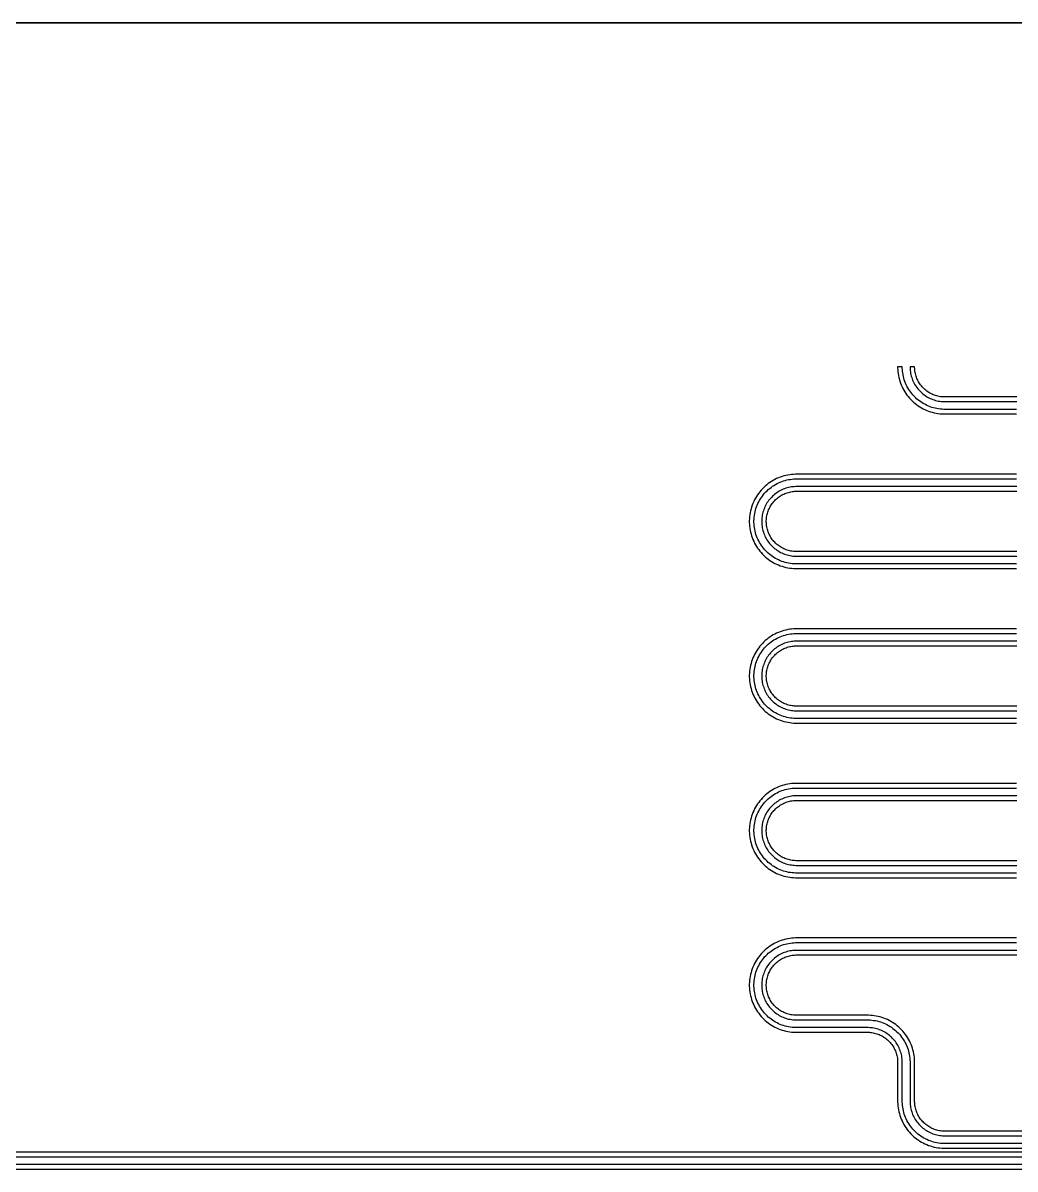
# Model space of a CAD drawing. Extents: x -3354 to 6958, y 9496 to 19808.
# Drawn here: x 3106 to 4390, y 14642 to 16125 of the extents above; entities that cross this region are included whole.
import ezdxf

# ---------------------------------------------------------------- set-up
doc = ezdxf.new("R2010")
doc.units = 0
doc.layers.add('L1D0', color=3, linetype='CONTINUOUS')

msp = doc.modelspace()

# ---------------------------------------------------------------- linework, layer by layer
at = {"layer": 'L1D0'}
for points in [[(4769.33, 16125.013), (-1190.17, 16125.013)], [(2769.33, 16125.013), (4728.33, 16125.013)], [(4391.709, 15625.013), (4297.693, 15625.013), (4295.421, 15625.107), (4293.155, 15625.295), (4290.899, 15625.576), (4288.656, 15625.95), (4286.43, 15626.417), (4284.226, 15626.975), (4282.047, 15627.624), (4279.896, 15628.362), (4277.778, 15629.189), (4275.696, 15630.102), (4273.653, 15631.101), (4271.653, 15632.183), (4269.7, 15633.347), (4267.796, 15634.591), (4265.945, 15635.912), (4264.151, 15637.309), (4262.416, 15638.778), (4260.743, 15640.318), (4259.135, 15641.926), (4257.595, 15643.599), (4256.126, 15645.334), (4254.729, 15647.128), (4253.408, 15648.979), (4252.164, 15650.883), (4251, 15652.836), (4249.918, 15654.836), (4248.919, 15656.879), (4248.006, 15658.961), (4247.179, 15661.079), (4246.441, 15663.23), (4245.792, 15665.409), (4245.234, 15667.613), (4244.767, 15669.839), (4244.393, 15672.082), (4244.112, 15674.338), (4243.924, 15676.604), (4243.83, 15678.876), (4243.83, 15680.013), (4237.83, 15680.013), (4237.83, 15678.752), (4237.934, 15676.232), (4238.142, 15673.719), (4238.454, 15671.216), (4238.87, 15668.729), (4239.387, 15666.261), (4240.006, 15663.816), (4240.726, 15661.399), (4241.545, 15659.014), (4242.461, 15656.664), (4243.474, 15654.355), (4244.582, 15652.089), (4245.782, 15649.871), (4247.073, 15647.705), (4248.453, 15645.594), (4249.918, 15643.541), (4251.467, 15641.551), (4253.097, 15639.627), (4254.805, 15637.771), (4256.588, 15635.988), (4258.444, 15634.28), (4260.368, 15632.65), (4262.358, 15631.101), (4264.411, 15629.636), (4266.522, 15628.256), (4268.688, 15626.965), (4270.906, 15625.765), (4273.172, 15624.657), (4275.481, 15623.644), (4277.831, 15622.728), (4280.216, 15621.909), (4282.633, 15621.189), (4285.078, 15620.57), (4287.546, 15620.053), (4290.033, 15619.637), (4292.536, 15619.325), (4295.049, 15619.117), (4297.569, 15619.013), (4391.585, 15619.013)], [(4392.04, 15641.013), (4298.024, 15641.013), (4296.413, 15641.08), (4294.806, 15641.213), (4293.206, 15641.412), (4291.616, 15641.678), (4290.038, 15642.008), (4288.475, 15642.404), (4286.929, 15642.864), (4285.404, 15643.388), (4283.902, 15643.974), (4282.426, 15644.622), (4280.977, 15645.33), (4279.559, 15646.097), (4278.174, 15646.923), (4276.824, 15647.804), (4275.512, 15648.741), (4274.24, 15649.732), (4273.009, 15650.774), (4271.823, 15651.866), (4270.683, 15653.006), (4269.591, 15654.192), (4268.549, 15655.423), (4267.558, 15656.695), (4266.621, 15658.007), (4265.74, 15659.357), (4264.914, 15660.742), (4264.147, 15662.16), (4263.439, 15663.609), (4262.791, 15665.085), (4262.205, 15666.587), (4261.681, 15668.112), (4261.221, 15669.658), (4260.825, 15671.221), (4260.495, 15672.799), (4260.229, 15674.389), (4260.03, 15675.989), (4259.897, 15677.596), (4259.83, 15679.207), (4259.83, 15680.013), (4253.83, 15680.013), (4253.83, 15679.083), (4253.907, 15677.224), (4254.061, 15675.37), (4254.291, 15673.524), (4254.597, 15671.689), (4254.979, 15669.868), (4255.435, 15668.064), (4255.966, 15666.281), (4256.57, 15664.522), (4257.247, 15662.789), (4257.994, 15661.085), (4258.811, 15659.413), (4259.696, 15657.777), (4260.649, 15656.179), (4261.666, 15654.622), (4262.747, 15653.107), (4263.89, 15651.639), (4265.092, 15650.22), (4266.352, 15648.851), (4267.668, 15647.535), (4269.037, 15646.275), (4270.456, 15645.073), (4271.924, 15643.93), (4273.439, 15642.849), (4274.996, 15641.832), (4276.594, 15640.879), (4278.23, 15639.994), (4279.902, 15639.177), (4281.606, 15638.43), (4283.339, 15637.753), (4285.098, 15637.149), (4286.881, 15636.618), (4288.685, 15636.162), (4290.506, 15635.78), (4292.341, 15635.474), (4294.187, 15635.244), (4296.041, 15635.09), (4297.9, 15635.013), (4391.916, 15635.013)], [(4391.585, 15541.013), (4105.62, 15541.013), (4103.1, 15540.909), (4100.587, 15540.701), (4098.084, 15540.389), (4095.597, 15539.973), (4093.129, 15539.456), (4090.684, 15538.837), (4088.267, 15538.117), (4085.882, 15537.298), (4083.532, 15536.382), (4081.223, 15535.369), (4078.957, 15534.261), (4076.739, 15533.061), (4074.573, 15531.77), (4072.462, 15530.39), (4070.409, 15528.925), (4068.419, 15527.376), (4066.495, 15525.746), (4064.639, 15524.038), (4062.856, 15522.255), (4061.148, 15520.399), (4059.518, 15518.475), (4057.969, 15516.485), (4056.504, 15514.432), (4055.124, 15512.321), (4053.833, 15510.155), (4052.633, 15507.937), (4051.525, 15505.671), (4050.512, 15503.362), (4049.596, 15501.012), (4048.777, 15498.627), (4048.057, 15496.21), (4047.438, 15493.765), (4046.921, 15491.297), (4046.505, 15488.81), (4046.193, 15486.307), (4045.985, 15483.794), (4045.881, 15481.274), (4045.881, 15478.752), (4045.985, 15476.232), (4046.193, 15473.719), (4046.505, 15471.216), (4046.921, 15468.729), (4047.438, 15466.261), (4048.057, 15463.816), (4048.777, 15461.399), (4049.596, 15459.014), (4050.512, 15456.664), (4051.525, 15454.355), (4052.633, 15452.089), (4053.833, 15449.871), (4055.124, 15447.705), (4056.504, 15445.594), (4057.969, 15443.541), (4059.518, 15441.551), (4061.148, 15439.627), (4062.856, 15437.771), (4064.639, 15435.988), (4066.495, 15434.28), (4068.419, 15432.65), (4070.409, 15431.101), (4072.462, 15429.636), (4074.573, 15428.256), (4076.739, 15426.965), (4078.957, 15425.765), (4081.223, 15424.657), (4083.532, 15423.644), (4085.882, 15422.728), (4088.267, 15421.909), (4090.684, 15421.189), (4093.129, 15420.57), (4095.597, 15420.053), (4098.084, 15419.637), (4100.587, 15419.325), (4103.1, 15419.117), (4105.62, 15419.013), (4391.585, 15419.013)], [(4391.709, 15425.013), (4105.744, 15425.013), (4103.472, 15425.107), (4101.206, 15425.295), (4098.95, 15425.576), (4096.707, 15425.95), (4094.481, 15426.417), (4092.277, 15426.975), (4090.098, 15427.624), (4087.947, 15428.362), (4085.829, 15429.189), (4083.747, 15430.102), (4081.704, 15431.101), (4079.704, 15432.183), (4077.751, 15433.347), (4075.847, 15434.591), (4073.996, 15435.912), (4072.202, 15437.309), (4070.467, 15438.778), (4068.794, 15440.318), (4067.186, 15441.926), (4065.646, 15443.599), (4064.177, 15445.334), (4062.78, 15447.128), (4061.459, 15448.979), (4060.215, 15450.883), (4059.051, 15452.836), (4057.969, 15454.836), (4056.97, 15456.879), (4056.057, 15458.961), (4055.23, 15461.079), (4054.492, 15463.23), (4053.843, 15465.409), (4053.285, 15467.613), (4052.818, 15469.839), (4052.444, 15472.082), (4052.163, 15474.338), (4051.975, 15476.604), (4051.881, 15478.876), (4051.881, 15481.15), (4051.975, 15483.422), (4052.163, 15485.688), (4052.444, 15487.944), (4052.818, 15490.187), (4053.285, 15492.413), (4053.843, 15494.617), (4054.492, 15496.796), (4055.23, 15498.947), (4056.057, 15501.065), (4056.97, 15503.147), (4057.969, 15505.19), (4059.051, 15507.19), (4060.215, 15509.143), (4061.459, 15511.047), (4062.78, 15512.898), (4064.177, 15514.692), (4065.646, 15516.427), (4067.186, 15518.1), (4068.794, 15519.708), (4070.467, 15521.248), (4072.202, 15522.717), (4073.996, 15524.114), (4075.847, 15525.435), (4077.751, 15526.679), (4079.704, 15527.843), (4081.704, 15528.925), (4083.747, 15529.924), (4085.829, 15530.837), (4087.947, 15531.664), (4090.098, 15532.402), (4092.277, 15533.051), (4094.481, 15533.609), (4096.707, 15534.076), (4098.95, 15534.45), (4101.206, 15534.731), (4103.472, 15534.919), (4105.744, 15535.013), (4391.709, 15535.013)], [(4391.916, 15525.013), (4105.951, 15525.013), (4104.092, 15524.936), (4102.238, 15524.782), (4100.392, 15524.552), (4098.557, 15524.246), (4096.736, 15523.864), (4094.932, 15523.408), (4093.149, 15522.877), (4091.39, 15522.273), (4089.657, 15521.596), (4087.953, 15520.849), (4086.281, 15520.032), (4084.645, 15519.147), (4083.047, 15518.194), (4081.49, 15517.177), (4079.975, 15516.096), (4078.507, 15514.953), (4077.088, 15513.751), (4075.719, 15512.491), (4074.403, 15511.175), (4073.143, 15509.806), (4071.941, 15508.387), (4070.798, 15506.919), (4069.717, 15505.404), (4068.7, 15503.847), (4067.747, 15502.249), (4066.862, 15500.613), (4066.045, 15498.941), (4065.298, 15497.237), (4064.621, 15495.504), (4064.017, 15493.745), (4063.486, 15491.962), (4063.03, 15490.158), (4062.648, 15488.337), (4062.342, 15486.502), (4062.112, 15484.656), (4061.958, 15482.802), (4061.881, 15480.943), (4061.881, 15479.083), (4061.958, 15477.224), (4062.112, 15475.37), (4062.342, 15473.524), (4062.648, 15471.689), (4063.03, 15469.868), (4063.486, 15468.064), (4064.017, 15466.281), (4064.621, 15464.522), (4065.298, 15462.789), (4066.045, 15461.085), (4066.862, 15459.413), (4067.747, 15457.777), (4068.7, 15456.179), (4069.717, 15454.622), (4070.798, 15453.107), (4071.941, 15451.639), (4073.143, 15450.22), (4074.403, 15448.851), (4075.719, 15447.535), (4077.088, 15446.275), (4078.507, 15445.073), (4079.975, 15443.93), (4081.49, 15442.849), (4083.047, 15441.832), (4084.645, 15440.879), (4086.281, 15439.994), (4087.953, 15439.177), (4089.657, 15438.43), (4091.39, 15437.753), (4093.149, 15437.149), (4094.932, 15436.618), (4096.736, 15436.162), (4098.557, 15435.78), (4100.392, 15435.474), (4102.238, 15435.244), (4104.092, 15435.09), (4105.951, 15435.013), (4391.916, 15435.013)], [(4392.04, 15441.013), (4106.075, 15441.013), (4104.464, 15441.08), (4102.857, 15441.213), (4101.257, 15441.412), (4099.667, 15441.678), (4098.089, 15442.008), (4096.526, 15442.404), (4094.98, 15442.864), (4093.455, 15443.388), (4091.953, 15443.974), (4090.477, 15444.622), (4089.028, 15445.33), (4087.61, 15446.097), (4086.225, 15446.923), (4084.875, 15447.804), (4083.563, 15448.741), (4082.291, 15449.732), (4081.06, 15450.774), (4079.874, 15451.866), (4078.734, 15453.006), (4077.642, 15454.192), (4076.6, 15455.423), (4075.609, 15456.695), (4074.672, 15458.007), (4073.791, 15459.357), (4072.965, 15460.742), (4072.198, 15462.16), (4071.49, 15463.609), (4070.842, 15465.085), (4070.256, 15466.587), (4069.732, 15468.112), (4069.272, 15469.658), (4068.876, 15471.221), (4068.546, 15472.799), (4068.28, 15474.389), (4068.081, 15475.989), (4067.948, 15477.596), (4067.881, 15479.207), (4067.881, 15480.819), (4067.948, 15482.43), (4068.081, 15484.037), (4068.28, 15485.637), (4068.546, 15487.227), (4068.876, 15488.805), (4069.272, 15490.368), (4069.732, 15491.914), (4070.256, 15493.439), (4070.842, 15494.941), (4071.49, 15496.417), (4072.198, 15497.866), (4072.965, 15499.284), (4073.791, 15500.669), (4074.672, 15502.019), (4075.609, 15503.331), (4076.6, 15504.603), (4077.642, 15505.834), (4078.734, 15507.02), (4079.874, 15508.16), (4081.06, 15509.252), (4082.291, 15510.294), (4083.563, 15511.285), (4084.875, 15512.222), (4086.225, 15513.103), (4087.61, 15513.929), (4089.028, 15514.696), (4090.477, 15515.404), (4091.953, 15516.052), (4093.455, 15516.638), (4094.98, 15517.162), (4096.526, 15517.622), (4098.089, 15518.018), (4099.667, 15518.348), (4101.257, 15518.614), (4102.857, 15518.813), (4104.464, 15518.946), (4106.075, 15519.013), (4392.04, 15519.013)], [(4391.585, 15341.013), (4105.62, 15341.013), (4103.1, 15340.909), (4100.587, 15340.701), (4098.084, 15340.389), (4095.597, 15339.973), (4093.129, 15339.456), (4090.684, 15338.837), (4088.267, 15338.117), (4085.882, 15337.298), (4083.532, 15336.382), (4081.223, 15335.369), (4078.957, 15334.261), (4076.739, 15333.061), (4074.573, 15331.77), (4072.462, 15330.39), (4070.409, 15328.925), (4068.419, 15327.376), (4066.495, 15325.746), (4064.639, 15324.038), (4062.856, 15322.255), (4061.148, 15320.399), (4059.518, 15318.475), (4057.969, 15316.485), (4056.504, 15314.432), (4055.124, 15312.321), (4053.833, 15310.155), (4052.633, 15307.937), (4051.525, 15305.671), (4050.512, 15303.362), (4049.596, 15301.012), (4048.777, 15298.627), (4048.057, 15296.21), (4047.438, 15293.765), (4046.921, 15291.297), (4046.505, 15288.81), (4046.193, 15286.307), (4045.985, 15283.794), (4045.881, 15281.274), (4045.881, 15278.752), (4045.985, 15276.232), (4046.193, 15273.719), (4046.505, 15271.216), (4046.921, 15268.729), (4047.438, 15266.261), (4048.057, 15263.816), (4048.777, 15261.399), (4049.596, 15259.014), (4050.512, 15256.664), (4051.525, 15254.355), (4052.633, 15252.089), (4053.833, 15249.871), (4055.124, 15247.705), (4056.504, 15245.594), (4057.969, 15243.541), (4059.518, 15241.551), (4061.148, 15239.627), (4062.856, 15237.771), (4064.639, 15235.988), (4066.495, 15234.28), (4068.419, 15232.65), (4070.409, 15231.101), (4072.462, 15229.636), (4074.573, 15228.256), (4076.739, 15226.965), (4078.957, 15225.765), (4081.223, 15224.657), (4083.532, 15223.644), (4085.882, 15222.728), (4088.267, 15221.909), (4090.684, 15221.189), (4093.129, 15220.57), (4095.597, 15220.053), (4098.084, 15219.637), (4100.587, 15219.325), (4103.1, 15219.117), (4105.62, 15219.013), (4391.585, 15219.013)], [(4391.709, 15225.013), (4105.744, 15225.013), (4103.472, 15225.107), (4101.206, 15225.295), (4098.95, 15225.576), (4096.707, 15225.95), (4094.481, 15226.417), (4092.277, 15226.975), (4090.098, 15227.624), (4087.947, 15228.362), (4085.829, 15229.189), (4083.747, 15230.102), (4081.704, 15231.101), (4079.704, 15232.183), (4077.751, 15233.347), (4075.847, 15234.591), (4073.996, 15235.912), (4072.202, 15237.309), (4070.467, 15238.778), (4068.794, 15240.318), (4067.186, 15241.926), (4065.646, 15243.599), (4064.177, 15245.334), (4062.78, 15247.128), (4061.459, 15248.979), (4060.215, 15250.883), (4059.051, 15252.836), (4057.969, 15254.836), (4056.97, 15256.879), (4056.057, 15258.961), (4055.23, 15261.079), (4054.492, 15263.23), (4053.843, 15265.409), (4053.285, 15267.613), (4052.818, 15269.839), (4052.444, 15272.082), (4052.163, 15274.338), (4051.975, 15276.604), (4051.881, 15278.876), (4051.881, 15281.15), (4051.975, 15283.422), (4052.163, 15285.688), (4052.444, 15287.944), (4052.818, 15290.187), (4053.285, 15292.413), (4053.843, 15294.617), (4054.492, 15296.796), (4055.23, 15298.947), (4056.057, 15301.065), (4056.97, 15303.147), (4057.969, 15305.19), (4059.051, 15307.19), (4060.215, 15309.143), (4061.459, 15311.047), (4062.78, 15312.898), (4064.177, 15314.692), (4065.646, 15316.427), (4067.186, 15318.1), (4068.794, 15319.708), (4070.467, 15321.248), (4072.202, 15322.717), (4073.996, 15324.114), (4075.847, 15325.435), (4077.751, 15326.679), (4079.704, 15327.843), (4081.704, 15328.925), (4083.747, 15329.924), (4085.829, 15330.837), (4087.947, 15331.664), (4090.098, 15332.402), (4092.277, 15333.051), (4094.481, 15333.609), (4096.707, 15334.076), (4098.95, 15334.45), (4101.206, 15334.731), (4103.472, 15334.919), (4105.744, 15335.013), (4391.709, 15335.013)], [(4391.916, 15325.013), (4105.951, 15325.013), (4104.092, 15324.936), (4102.238, 15324.782), (4100.392, 15324.552), (4098.557, 15324.246), (4096.736, 15323.864), (4094.932, 15323.408), (4093.149, 15322.877), (4091.39, 15322.273), (4089.657, 15321.596), (4087.953, 15320.849), (4086.281, 15320.032), (4084.645, 15319.147), (4083.047, 15318.194), (4081.49, 15317.177), (4079.975, 15316.096), (4078.507, 15314.953), (4077.088, 15313.751), (4075.719, 15312.491), (4074.403, 15311.175), (4073.143, 15309.806), (4071.941, 15308.387), (4070.798, 15306.919), (4069.717, 15305.404), (4068.7, 15303.847), (4067.747, 15302.249), (4066.862, 15300.613), (4066.045, 15298.941), (4065.298, 15297.237), (4064.621, 15295.504), (4064.017, 15293.745), (4063.486, 15291.962), (4063.03, 15290.158), (4062.648, 15288.337), (4062.342, 15286.502), (4062.112, 15284.656), (4061.958, 15282.802), (4061.881, 15280.943), (4061.881, 15279.083), (4061.958, 15277.224), (4062.112, 15275.37), (4062.342, 15273.524), (4062.648, 15271.689), (4063.03, 15269.868), (4063.486, 15268.064), (4064.017, 15266.281), (4064.621, 15264.522), (4065.298, 15262.789), (4066.045, 15261.085), (4066.862, 15259.413), (4067.747, 15257.777), (4068.7, 15256.179), (4069.717, 15254.622), (4070.798, 15253.107), (4071.941, 15251.639), (4073.143, 15250.22), (4074.403, 15248.851), (4075.719, 15247.535), (4077.088, 15246.275), (4078.507, 15245.073), (4079.975, 15243.93), (4081.49, 15242.849), (4083.047, 15241.832), (4084.645, 15240.879), (4086.281, 15239.994), (4087.953, 15239.177), (4089.657, 15238.43), (4091.39, 15237.753), (4093.149, 15237.149), (4094.932, 15236.618), (4096.736, 15236.162), (4098.557, 15235.78), (4100.392, 15235.474), (4102.238, 15235.244), (4104.092, 15235.09), (4105.951, 15235.013), (4391.916, 15235.013)], [(4392.04, 15241.013), (4106.075, 15241.013), (4104.464, 15241.08), (4102.857, 15241.213), (4101.257, 15241.412), (4099.667, 15241.678), (4098.089, 15242.008), (4096.526, 15242.404), (4094.98, 15242.864), (4093.455, 15243.388), (4091.953, 15243.974), (4090.477, 15244.622), (4089.028, 15245.33), (4087.61, 15246.097), (4086.225, 15246.923), (4084.875, 15247.804), (4083.563, 15248.741), (4082.291, 15249.732), (4081.06, 15250.774), (4079.874, 15251.866), (4078.734, 15253.006), (4077.642, 15254.192), (4076.6, 15255.423), (4075.609, 15256.695), (4074.672, 15258.007), (4073.791, 15259.357), (4072.965, 15260.742), (4072.198, 15262.16), (4071.49, 15263.609), (4070.842, 15265.085), (4070.256, 15266.587), (4069.732, 15268.112), (4069.272, 15269.658), (4068.876, 15271.221), (4068.546, 15272.799), (4068.28, 15274.389), (4068.081, 15275.989), (4067.948, 15277.596), (4067.881, 15279.207), (4067.881, 15280.819), (4067.948, 15282.43), (4068.081, 15284.037), (4068.28, 15285.637), (4068.546, 15287.227), (4068.876, 15288.805), (4069.272, 15290.368), (4069.732, 15291.914), (4070.256, 15293.439), (4070.842, 15294.941), (4071.49, 15296.417), (4072.198, 15297.866), (4072.965, 15299.284), (4073.791, 15300.669), (4074.672, 15302.019), (4075.609, 15303.331), (4076.6, 15304.603), (4077.642, 15305.834), (4078.734, 15307.02), (4079.874, 15308.16), (4081.06, 15309.252), (4082.291, 15310.294), (4083.563, 15311.285), (4084.875, 15312.222), (4086.225, 15313.103), (4087.61, 15313.929), (4089.028, 15314.696), (4090.477, 15315.404), (4091.953, 15316.052), (4093.455, 15316.638), (4094.98, 15317.162), (4096.526, 15317.622), (4098.089, 15318.018), (4099.667, 15318.348), (4101.257, 15318.614), (4102.857, 15318.813), (4104.464, 15318.946), (4106.075, 15319.013), (4392.04, 15319.013)], [(4391.585, 15141.013), (4105.62, 15141.013), (4103.1, 15140.909), (4100.587, 15140.701), (4098.084, 15140.389), (4095.597, 15139.973), (4093.129, 15139.456), (4090.684, 15138.837), (4088.267, 15138.117), (4085.882, 15137.298), (4083.532, 15136.382), (4081.223, 15135.369), (4078.957, 15134.261), (4076.739, 15133.061), (4074.573, 15131.77), (4072.462, 15130.39), (4070.409, 15128.925), (4068.419, 15127.376), (4066.495, 15125.746), (4064.639, 15124.038), (4062.856, 15122.255), (4061.148, 15120.399), (4059.518, 15118.475), (4057.969, 15116.485), (4056.504, 15114.432), (4055.124, 15112.321), (4053.833, 15110.155), (4052.633, 15107.937), (4051.525, 15105.671), (4050.512, 15103.362), (4049.596, 15101.012), (4048.777, 15098.627), (4048.057, 15096.21), (4047.438, 15093.765), (4046.921, 15091.297), (4046.505, 15088.81), (4046.193, 15086.307), (4045.985, 15083.794), (4045.881, 15081.274), (4045.881, 15078.752), (4045.985, 15076.232), (4046.193, 15073.719), (4046.505, 15071.216), (4046.921, 15068.729), (4047.438, 15066.261), (4048.057, 15063.816), (4048.777, 15061.399), (4049.596, 15059.014), (4050.512, 15056.664), (4051.525, 15054.355), (4052.633, 15052.089), (4053.833, 15049.871), (4055.124, 15047.705), (4056.504, 15045.594), (4057.969, 15043.541), (4059.518, 15041.551), (4061.148, 15039.627), (4062.856, 15037.771), (4064.639, 15035.988), (4066.495, 15034.28), (4068.419, 15032.65), (4070.409, 15031.101), (4072.462, 15029.636), (4074.573, 15028.256), (4076.739, 15026.965), (4078.957, 15025.765), (4081.223, 15024.657), (4083.532, 15023.644), (4085.882, 15022.728), (4088.267, 15021.909), (4090.684, 15021.189), (4093.129, 15020.57), (4095.597, 15020.053), (4098.084, 15019.637), (4100.587, 15019.325), (4103.1, 15019.117), (4105.62, 15019.013), (4391.585, 15019.013)], [(4391.709, 15025.013), (4105.744, 15025.013), (4103.472, 15025.107), (4101.206, 15025.295), (4098.95, 15025.576), (4096.707, 15025.95), (4094.481, 15026.417), (4092.277, 15026.975), (4090.098, 15027.624), (4087.947, 15028.362), (4085.829, 15029.189), (4083.747, 15030.102), (4081.704, 15031.101), (4079.704, 15032.183), (4077.751, 15033.347), (4075.847, 15034.591), (4073.996, 15035.912), (4072.202, 15037.309), (4070.467, 15038.778), (4068.794, 15040.318), (4067.186, 15041.926), (4065.646, 15043.599), (4064.177, 15045.334), (4062.78, 15047.128), (4061.459, 15048.979), (4060.215, 15050.883), (4059.051, 15052.836), (4057.969, 15054.836), (4056.97, 15056.879), (4056.057, 15058.961), (4055.23, 15061.079), (4054.492, 15063.23), (4053.843, 15065.409), (4053.285, 15067.613), (4052.818, 15069.839), (4052.444, 15072.082), (4052.163, 15074.338), (4051.975, 15076.604), (4051.881, 15078.876), (4051.881, 15081.15), (4051.975, 15083.422), (4052.163, 15085.688), (4052.444, 15087.944), (4052.818, 15090.187), (4053.285, 15092.413), (4053.843, 15094.617), (4054.492, 15096.796), (4055.23, 15098.947), (4056.057, 15101.065), (4056.97, 15103.147), (4057.969, 15105.19), (4059.051, 15107.19), (4060.215, 15109.143), (4061.459, 15111.047), (4062.78, 15112.898), (4064.177, 15114.692), (4065.646, 15116.427), (4067.186, 15118.1), (4068.794, 15119.708), (4070.467, 15121.248), (4072.202, 15122.717), (4073.996, 15124.114), (4075.847, 15125.435), (4077.751, 15126.679), (4079.704, 15127.843), (4081.704, 15128.925), (4083.747, 15129.924), (4085.829, 15130.837), (4087.947, 15131.664), (4090.098, 15132.402), (4092.277, 15133.051), (4094.481, 15133.609), (4096.707, 15134.076), (4098.95, 15134.45), (4101.206, 15134.731), (4103.472, 15134.919), (4105.744, 15135.013), (4391.709, 15135.013)], [(4391.916, 15125.013), (4105.951, 15125.013), (4104.092, 15124.936), (4102.238, 15124.782), (4100.392, 15124.552), (4098.557, 15124.246), (4096.736, 15123.864), (4094.932, 15123.408), (4093.149, 15122.877), (4091.39, 15122.273), (4089.657, 15121.596), (4087.953, 15120.849), (4086.281, 15120.032), (4084.645, 15119.147), (4083.047, 15118.194), (4081.49, 15117.177), (4079.975, 15116.096), (4078.507, 15114.953), (4077.088, 15113.751), (4075.719, 15112.491), (4074.403, 15111.175), (4073.143, 15109.806), (4071.941, 15108.387), (4070.798, 15106.919), (4069.717, 15105.404), (4068.7, 15103.847), (4067.747, 15102.249), (4066.862, 15100.613), (4066.045, 15098.941), (4065.298, 15097.237), (4064.621, 15095.504), (4064.017, 15093.745), (4063.486, 15091.962), (4063.03, 15090.158), (4062.648, 15088.337), (4062.342, 15086.502), (4062.112, 15084.656), (4061.958, 15082.802), (4061.881, 15080.943), (4061.881, 15079.083), (4061.958, 15077.224), (4062.112, 15075.37), (4062.342, 15073.524), (4062.648, 15071.689), (4063.03, 15069.868), (4063.486, 15068.064), (4064.017, 15066.281), (4064.621, 15064.522), (4065.298, 15062.789), (4066.045, 15061.085), (4066.862, 15059.413), (4067.747, 15057.777), (4068.7, 15056.179), (4069.717, 15054.622), (4070.798, 15053.107), (4071.941, 15051.639), (4073.143, 15050.22), (4074.403, 15048.851), (4075.719, 15047.535), (4077.088, 15046.275), (4078.507, 15045.073), (4079.975, 15043.93), (4081.49, 15042.849), (4083.047, 15041.832), (4084.645, 15040.879), (4086.281, 15039.994), (4087.953, 15039.177), (4089.657, 15038.43), (4091.39, 15037.753), (4093.149, 15037.149), (4094.932, 15036.618), (4096.736, 15036.162), (4098.557, 15035.78), (4100.392, 15035.474), (4102.238, 15035.244), (4104.092, 15035.09), (4105.951, 15035.013), (4391.916, 15035.013)], [(4392.04, 15041.013), (4106.075, 15041.013), (4104.464, 15041.08), (4102.857, 15041.213), (4101.257, 15041.412), (4099.667, 15041.678), (4098.089, 15042.008), (4096.526, 15042.404), (4094.98, 15042.864), (4093.455, 15043.388), (4091.953, 15043.974), (4090.477, 15044.622), (4089.028, 15045.33), (4087.61, 15046.097), (4086.225, 15046.923), (4084.875, 15047.804), (4083.563, 15048.741), (4082.291, 15049.732), (4081.06, 15050.774), (4079.874, 15051.866), (4078.734, 15053.006), (4077.642, 15054.192), (4076.6, 15055.423), (4075.609, 15056.695), (4074.672, 15058.007), (4073.791, 15059.357), (4072.965, 15060.742), (4072.198, 15062.16), (4071.49, 15063.609), (4070.842, 15065.085), (4070.256, 15066.587), (4069.732, 15068.112), (4069.272, 15069.658), (4068.876, 15071.221), (4068.546, 15072.799), (4068.28, 15074.389), (4068.081, 15075.989), (4067.948, 15077.596), (4067.881, 15079.207), (4067.881, 15080.819), (4067.948, 15082.43), (4068.081, 15084.037), (4068.28, 15085.637), (4068.546, 15087.227), (4068.876, 15088.805), (4069.272, 15090.368), (4069.732, 15091.914), (4070.256, 15093.439), (4070.842, 15094.941), (4071.49, 15096.417), (4072.198, 15097.866), (4072.965, 15099.284), (4073.791, 15100.669), (4074.672, 15102.019), (4075.609, 15103.331), (4076.6, 15104.603), (4077.642, 15105.834), (4078.734, 15107.02), (4079.874, 15108.16), (4081.06, 15109.252), (4082.291, 15110.294), (4083.563, 15111.285), (4084.875, 15112.222), (4086.225, 15113.103), (4087.61, 15113.929), (4089.028, 15114.696), (4090.477, 15115.404), (4091.953, 15116.052), (4093.455, 15116.638), (4094.98, 15117.162), (4096.526, 15117.622), (4098.089, 15118.018), (4099.667, 15118.348), (4101.257, 15118.614), (4102.857, 15118.813), (4104.464, 15118.946), (4106.075, 15119.013), (4392.04, 15119.013)], [(4391.585, 14941.013), (4105.62, 14941.013), (4103.1, 14940.909), (4100.587, 14940.701), (4098.084, 14940.389), (4095.597, 14939.973), (4093.129, 14939.456), (4090.684, 14938.837), (4088.267, 14938.117), (4085.882, 14937.298), (4083.532, 14936.382), (4081.223, 14935.369), (4078.957, 14934.261), (4076.739, 14933.061), (4074.573, 14931.77), (4072.462, 14930.39), (4070.409, 14928.925), (4068.419, 14927.376), (4066.495, 14925.746), (4064.639, 14924.038), (4062.856, 14922.255), (4061.148, 14920.399), (4059.518, 14918.475), (4057.969, 14916.485), (4056.504, 14914.432), (4055.124, 14912.321), (4053.833, 14910.155), (4052.633, 14907.937), (4051.525, 14905.671), (4050.512, 14903.362), (4049.596, 14901.012), (4048.777, 14898.627), (4048.057, 14896.21), (4047.438, 14893.765), (4046.921, 14891.297), (4046.505, 14888.81), (4046.193, 14886.307), (4045.985, 14883.794), (4045.881, 14881.274), (4045.881, 14878.752), (4045.985, 14876.232), (4046.193, 14873.719), (4046.505, 14871.216), (4046.921, 14868.729), (4047.438, 14866.261), (4048.057, 14863.816), (4048.777, 14861.399), (4049.596, 14859.014), (4050.512, 14856.664), (4051.525, 14854.355), (4052.633, 14852.089), (4053.833, 14849.871), (4055.124, 14847.705), (4056.504, 14845.594), (4057.969, 14843.541), (4059.518, 14841.551), (4061.148, 14839.627), (4062.856, 14837.771), (4064.639, 14835.988), (4066.495, 14834.28), (4068.419, 14832.65), (4070.409, 14831.101), (4072.462, 14829.636), (4074.573, 14828.256), (4076.739, 14826.965), (4078.957, 14825.765), (4081.223, 14824.657), (4083.532, 14823.644), (4085.882, 14822.728), (4088.267, 14821.909), (4090.684, 14821.189), (4093.129, 14820.57), (4095.597, 14820.053), (4098.084, 14819.637), (4100.587, 14819.325), (4103.1, 14819.117), (4105.62, 14819.013), (4199.636, 14819.013), (4201.247, 14818.946), (4202.854, 14818.813), (4204.454, 14818.614), (4206.044, 14818.348), (4207.622, 14818.018), (4209.185, 14817.622), (4210.731, 14817.162), (4212.256, 14816.638), (4213.758, 14816.052), (4215.234, 14815.404), (4216.683, 14814.696), (4218.101, 14813.929), (4219.486, 14813.103), (4220.836, 14812.222), (4222.148, 14811.285), (4223.42, 14810.294), (4224.651, 14809.252), (4225.837, 14808.16), (4226.977, 14807.02), (4228.069, 14805.834), (4229.111, 14804.603), (4230.102, 14803.331), (4231.039, 14802.019), (4231.92, 14800.669), (4232.746, 14799.284), (4233.513, 14797.866), (4234.221, 14796.417), (4234.869, 14794.941), (4235.455, 14793.439), (4235.979, 14791.914), (4236.439, 14790.368), (4236.835, 14788.805), (4237.165, 14787.227), (4237.431, 14785.637), (4237.63, 14784.037), (4237.763, 14782.43), (4237.83, 14780.819), (4237.83, 14728.752), (4237.934, 14726.232), (4238.142, 14723.719), (4238.454, 14721.216), (4238.87, 14718.729), (4239.387, 14716.261), (4240.006, 14713.816), (4240.726, 14711.399), (4241.545, 14709.014), (4242.461, 14706.664), (4243.474, 14704.355), (4244.582, 14702.089), (4245.782, 14699.871), (4247.073, 14697.705), (4248.453, 14695.594), (4249.918, 14693.541), (4251.467, 14691.551), (4253.097, 14689.627), (4254.805, 14687.771), (4256.588, 14685.988), (4258.444, 14684.28), (4260.368, 14682.65), (4262.358, 14681.101), (4264.411, 14679.636), (4266.522, 14678.256), (4268.688, 14676.965), (4270.906, 14675.765), (4273.172, 14674.657), (4275.481, 14673.644), (4277.831, 14672.728), (4280.216, 14671.909), (4282.633, 14671.189), (4285.078, 14670.57), (4287.546, 14670.053), (4290.033, 14669.637), (4292.536, 14669.325), (4295.049, 14669.117), (4297.569, 14669.013), (4700.091, 14669.013)], [(4699.967, 14675.013), (4297.693, 14675.013), (4295.421, 14675.107), (4293.155, 14675.295), (4290.899, 14675.576), (4288.656, 14675.95), (4286.43, 14676.417), (4284.226, 14676.975), (4282.047, 14677.624), (4279.896, 14678.362), (4277.778, 14679.189), (4275.696, 14680.102), (4273.653, 14681.101), (4271.653, 14682.183), (4269.7, 14683.347), (4267.796, 14684.591), (4265.945, 14685.912), (4264.151, 14687.309), (4262.416, 14688.778), (4260.743, 14690.318), (4259.135, 14691.926), (4257.595, 14693.599), (4256.126, 14695.334), (4254.729, 14697.128), (4253.408, 14698.979), (4252.164, 14700.883), (4251, 14702.836), (4249.918, 14704.836), (4248.919, 14706.879), (4248.006, 14708.961), (4247.179, 14711.079), (4246.441, 14713.23), (4245.792, 14715.409), (4245.234, 14717.613), (4244.767, 14719.839), (4244.393, 14722.082), (4244.112, 14724.338), (4243.924, 14726.604), (4243.83, 14728.876), (4243.83, 14780.943), (4243.753, 14782.802), (4243.599, 14784.656), (4243.369, 14786.502), (4243.063, 14788.337), (4242.681, 14790.158), (4242.225, 14791.962), (4241.694, 14793.745), (4241.09, 14795.504), (4240.413, 14797.237), (4239.666, 14798.941), (4238.849, 14800.613), (4237.964, 14802.249), (4237.011, 14803.847), (4235.994, 14805.404), (4234.913, 14806.919), (4233.77, 14808.387), (4232.568, 14809.806), (4231.308, 14811.175), (4229.992, 14812.491), (4228.623, 14813.751), (4227.204, 14814.953), (4225.736, 14816.096), (4224.221, 14817.177), (4222.664, 14818.194), (4221.066, 14819.147), (4219.43, 14820.032), (4217.758, 14820.849), (4216.054, 14821.596), (4214.321, 14822.273), (4212.562, 14822.877), (4210.779, 14823.408), (4208.975, 14823.864), (4207.154, 14824.246), (4205.319, 14824.552), (4203.473, 14824.782), (4201.619, 14824.936), (4199.76, 14825.013), (4105.744, 14825.013), (4103.472, 14825.107), (4101.206, 14825.295), (4098.95, 14825.576), (4096.707, 14825.95), (4094.481, 14826.417), (4092.277, 14826.975), (4090.098, 14827.624), (4087.947, 14828.362), (4085.829, 14829.189), (4083.747, 14830.102), (4081.704, 14831.101), (4079.704, 14832.183), (4077.751, 14833.347), (4075.847, 14834.591), (4073.996, 14835.912), (4072.202, 14837.309), (4070.467, 14838.778), (4068.794, 14840.318), (4067.186, 14841.926), (4065.646, 14843.599), (4064.177, 14845.334), (4062.78, 14847.128), (4061.459, 14848.979), (4060.215, 14850.883), (4059.051, 14852.836), (4057.969, 14854.836), (4056.97, 14856.879), (4056.057, 14858.961), (4055.23, 14861.079), (4054.492, 14863.23), (4053.843, 14865.409), (4053.285, 14867.613), (4052.818, 14869.839), (4052.444, 14872.082), (4052.163, 14874.338), (4051.975, 14876.604), (4051.881, 14878.876), (4051.881, 14881.15), (4051.975, 14883.422), (4052.163, 14885.688), (4052.444, 14887.944), (4052.818, 14890.187), (4053.285, 14892.413), (4053.843, 14894.617), (4054.492, 14896.796), (4055.23, 14898.947), (4056.057, 14901.065), (4056.97, 14903.147), (4057.969, 14905.19), (4059.051, 14907.19), (4060.215, 14909.143), (4061.459, 14911.047), (4062.78, 14912.898), (4064.177, 14914.692), (4065.646, 14916.427), (4067.186, 14918.1), (4068.794, 14919.708), (4070.467, 14921.248), (4072.202, 14922.717), (4073.996, 14924.114), (4075.847, 14925.435), (4077.751, 14926.679), (4079.704, 14927.843), (4081.704, 14928.925), (4083.747, 14929.924), (4085.829, 14930.837), (4087.947, 14931.664), (4090.098, 14932.402), (4092.277, 14933.051), (4094.481, 14933.609), (4096.707, 14934.076), (4098.95, 14934.45), (4101.206, 14934.731), (4103.472, 14934.919), (4105.744, 14935.013), (4391.709, 14935.013)], [(4391.916, 14925.013), (4105.951, 14925.013), (4104.092, 14924.936), (4102.238, 14924.782), (4100.392, 14924.552), (4098.557, 14924.246), (4096.736, 14923.864), (4094.932, 14923.408), (4093.149, 14922.877), (4091.39, 14922.273), (4089.657, 14921.596), (4087.953, 14920.849), (4086.281, 14920.032), (4084.645, 14919.147), (4083.047, 14918.194), (4081.49, 14917.177), (4079.975, 14916.096), (4078.507, 14914.953), (4077.088, 14913.751), (4075.719, 14912.491), (4074.403, 14911.175), (4073.143, 14909.806), (4071.941, 14908.387), (4070.798, 14906.919), (4069.717, 14905.404), (4068.7, 14903.847), (4067.747, 14902.249), (4066.862, 14900.613), (4066.045, 14898.941), (4065.298, 14897.237), (4064.621, 14895.504), (4064.017, 14893.745), (4063.486, 14891.962), (4063.03, 14890.158), (4062.648, 14888.337), (4062.342, 14886.502), (4062.112, 14884.656), (4061.958, 14882.802), (4061.881, 14880.943), (4061.881, 14879.083), (4061.958, 14877.224), (4062.112, 14875.37), (4062.342, 14873.524), (4062.648, 14871.689), (4063.03, 14869.868), (4063.486, 14868.064), (4064.017, 14866.281), (4064.621, 14864.522), (4065.298, 14862.789), (4066.045, 14861.085), (4066.862, 14859.413), (4067.747, 14857.777), (4068.7, 14856.179), (4069.717, 14854.622), (4070.798, 14853.107), (4071.941, 14851.639), (4073.143, 14850.22), (4074.403, 14848.851), (4075.719, 14847.535), (4077.088, 14846.275), (4078.507, 14845.073), (4079.975, 14843.93), (4081.49, 14842.849), (4083.047, 14841.832), (4084.645, 14840.879), (4086.281, 14839.994), (4087.953, 14839.177), (4089.657, 14838.43), (4091.39, 14837.753), (4093.149, 14837.149), (4094.932, 14836.618), (4096.736, 14836.162), (4098.557, 14835.78), (4100.392, 14835.474), (4102.238, 14835.244), (4104.092, 14835.09), (4105.951, 14835.013), (4199.967, 14835.013), (4202.239, 14834.919), (4204.505, 14834.731), (4206.761, 14834.45), (4209.004, 14834.076), (4211.23, 14833.609), (4213.434, 14833.051), (4215.613, 14832.402), (4217.764, 14831.664), (4219.882, 14830.837), (4221.964, 14829.924), (4224.007, 14828.925), (4226.007, 14827.843), (4227.96, 14826.679), (4229.864, 14825.435), (4231.715, 14824.114), (4233.509, 14822.717), (4235.244, 14821.248), (4236.917, 14819.708), (4238.525, 14818.1), (4240.065, 14816.427), (4241.534, 14814.692), (4242.931, 14812.898), (4244.252, 14811.047), (4245.496, 14809.143), (4246.66, 14807.19), (4247.742, 14805.19), (4248.741, 14803.147), (4249.654, 14801.065), (4250.481, 14798.947), (4251.219, 14796.796), (4251.868, 14794.617), (4252.426, 14792.413), (4252.893, 14790.187), (4253.267, 14787.944), (4253.548, 14785.688), (4253.736, 14783.422), (4253.83, 14781.15), (4253.83, 14729.083), (4253.907, 14727.224), (4254.061, 14725.37), (4254.291, 14723.524), (4254.597, 14721.689), (4254.979, 14719.868), (4255.435, 14718.064), (4255.966, 14716.281), (4256.57, 14714.522), (4257.247, 14712.789), (4257.994, 14711.085), (4258.811, 14709.413), (4259.696, 14707.777), (4260.649, 14706.179), (4261.666, 14704.622), (4262.747, 14703.107), (4263.89, 14701.639), (4265.092, 14700.22), (4266.352, 14698.851), (4267.668, 14697.535), (4269.037, 14696.275), (4270.456, 14695.073), (4271.924, 14693.93), (4273.439, 14692.849), (4274.996, 14691.832), (4276.594, 14690.879), (4278.23, 14689.994), (4279.902, 14689.177), (4281.606, 14688.43), (4283.339, 14687.753), (4285.098, 14687.149), (4286.881, 14686.618), (4288.685, 14686.162), (4290.506, 14685.78), (4292.341, 14685.474), (4294.187, 14685.244), (4296.041, 14685.09), (4297.9, 14685.013), (4699.76, 14685.013)], [(4699.636, 14691.013), (4298.024, 14691.013), (4296.413, 14691.08), (4294.806, 14691.213), (4293.206, 14691.412), (4291.616, 14691.678), (4290.038, 14692.008), (4288.475, 14692.404), (4286.929, 14692.864), (4285.404, 14693.388), (4283.902, 14693.974), (4282.426, 14694.622), (4280.977, 14695.33), (4279.559, 14696.097), (4278.174, 14696.923), (4276.824, 14697.804), (4275.512, 14698.741), (4274.24, 14699.732), (4273.009, 14700.774), (4271.823, 14701.866), (4270.683, 14703.006), (4269.591, 14704.192), (4268.549, 14705.423), (4267.558, 14706.695), (4266.621, 14708.007), (4265.74, 14709.357), (4264.914, 14710.742), (4264.147, 14712.16), (4263.439, 14713.609), (4262.791, 14715.085), (4262.205, 14716.587), (4261.681, 14718.112), (4261.221, 14719.658), (4260.825, 14721.221), (4260.495, 14722.799), (4260.229, 14724.389), (4260.03, 14725.989), (4259.897, 14727.596), (4259.83, 14729.207), (4259.83, 14781.274), (4259.726, 14783.794), (4259.518, 14786.307), (4259.206, 14788.81), (4258.79, 14791.297), (4258.273, 14793.765), (4257.654, 14796.21), (4256.934, 14798.627), (4256.115, 14801.012), (4255.199, 14803.362), (4254.186, 14805.671), (4253.078, 14807.937), (4251.878, 14810.155), (4250.587, 14812.321), (4249.207, 14814.432), (4247.742, 14816.485), (4246.193, 14818.475), (4244.563, 14820.399), (4242.855, 14822.255), (4241.072, 14824.038), (4239.216, 14825.746), (4237.292, 14827.376), (4235.302, 14828.925), (4233.249, 14830.39), (4231.138, 14831.77), (4228.972, 14833.061), (4226.754, 14834.261), (4224.488, 14835.369), (4222.179, 14836.382), (4219.829, 14837.298), (4217.444, 14838.117), (4215.027, 14838.837), (4212.582, 14839.456), (4210.114, 14839.973), (4207.627, 14840.389), (4205.124, 14840.701), (4202.611, 14840.909), (4200.091, 14841.013), (4106.075, 14841.013), (4104.464, 14841.08), (4102.857, 14841.213), (4101.257, 14841.412), (4099.667, 14841.678), (4098.089, 14842.008), (4096.526, 14842.404), (4094.98, 14842.864), (4093.455, 14843.388), (4091.953, 14843.974), (4090.477, 14844.622), (4089.028, 14845.33), (4087.61, 14846.097), (4086.225, 14846.923), (4084.875, 14847.804), (4083.563, 14848.741), (4082.291, 14849.732), (4081.06, 14850.774), (4079.874, 14851.866), (4078.734, 14853.006), (4077.642, 14854.192), (4076.6, 14855.423), (4075.609, 14856.695), (4074.672, 14858.007), (4073.791, 14859.357), (4072.965, 14860.742), (4072.198, 14862.16), (4071.49, 14863.609), (4070.842, 14865.085), (4070.256, 14866.587), (4069.732, 14868.112), (4069.272, 14869.658), (4068.876, 14871.221), (4068.546, 14872.799), (4068.28, 14874.389), (4068.081, 14875.989), (4067.948, 14877.596), (4067.881, 14879.207), (4067.881, 14880.819), (4067.948, 14882.43), (4068.081, 14884.037), (4068.28, 14885.637), (4068.546, 14887.227), (4068.876, 14888.805), (4069.272, 14890.368), (4069.732, 14891.914), (4070.256, 14893.439), (4070.842, 14894.941), (4071.49, 14896.417), (4072.198, 14897.866), (4072.965, 14899.284), (4073.791, 14900.669), (4074.672, 14902.019), (4075.609, 14903.331), (4076.6, 14904.603), (4077.642, 14905.834), (4078.734, 14907.02), (4079.874, 14908.16), (4081.06, 14909.252), (4082.291, 14910.294), (4083.563, 14911.285), (4084.875, 14912.222), (4086.225, 14913.103), (4087.61, 14913.929), (4089.028, 14914.696), (4090.477, 14915.404), (4091.953, 14916.052), (4093.455, 14916.638), (4094.98, 14917.162), (4096.526, 14917.622), (4098.089, 14918.018), (4099.667, 14918.348), (4101.257, 14918.614), (4102.857, 14918.813), (4104.464, 14918.946), (4106.075, 14919.013), (4392.04, 14919.013)], [(-1103.134, 14658.013), (4701, 14658.013)], [(4701.125, 14664.013), (-1103.01, 14664.013)], [(-1103.465, 14642.013), (4700.67, 14642.013)], [(4700.794, 14648.013), (-1103.34, 14648.013)]]:
    msp.add_lwpolyline(points, dxfattribs=at)

doc.saveas('drawing.dxf')
